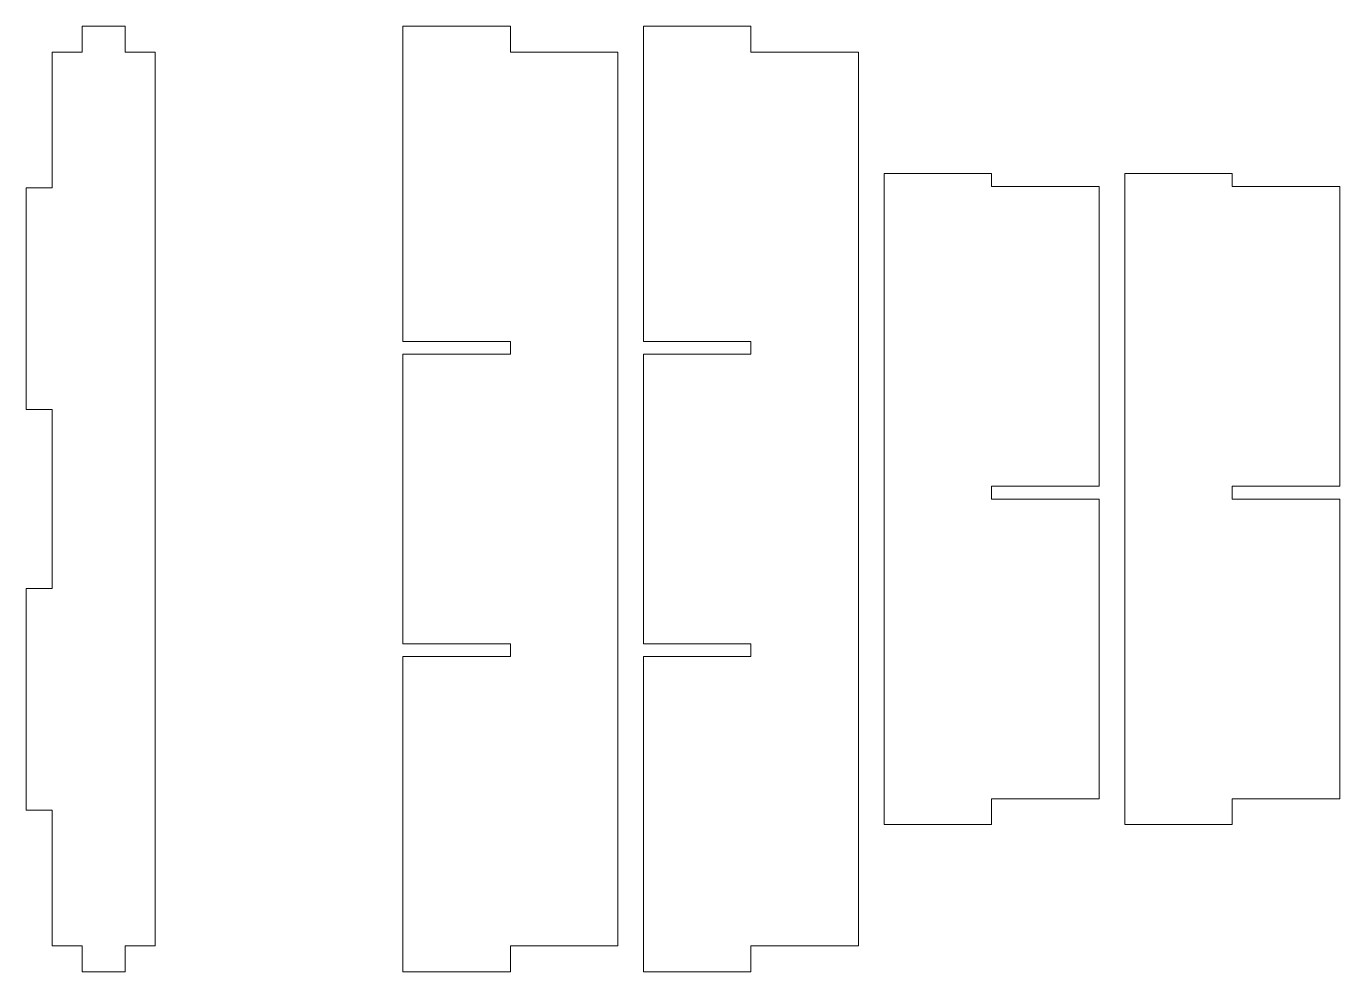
# Model space of a CAD drawing. Header units: millimetres. Extents: x -559 to 559, y -176 to 255.
# Drawn here: x 253.6 to 559.3, y -110 to 110 of the extents above; entities that cross this region are included whole.
import ezdxf

# ---------------------------------------------------------------- set-up
doc = ezdxf.new("R2010")
doc.units = ezdxf.units.MM
doc.header["$MEASUREMENT"] = 0
doc.layers.add('Camada 1', color=7, linetype='Continuous')

msp = doc.modelspace()

# ---------------------------------------------------------------- linework, layer by layer
at = {"layer": 'Camada 1', "color": 250, "lineweight": 20}
for points, knots in [([(253.622, 72.3999), (253.622, 72.3999), (253.622, 20.8), (253.622, 20.8), (253.622, 20.8), (253.622, 20.8), (259.622, 20.8), (259.622, 20.8), (259.622, 20.8), (259.622, 20.8), (259.622, -20.7999), (259.622, -20.7999), (259.622, -20.7999), (259.622, -20.7999), (253.622, -20.7999), (253.622, -20.7999), (253.622, -20.7999), (253.622, -20.7999), (253.622, -72.3999), (253.622, -72.3999), (253.622, -72.3999), (253.622, -72.3999), (259.622, -72.3999), (259.622, -72.3999), (259.622, -72.3999), (259.622, -72.3999), (259.622, -103.9998), (259.622, -103.9998), (259.622, -103.9998), (259.622, -103.9998), (266.622, -103.9998), (266.622, -103.9998), (266.622, -103.9998), (266.622, -103.9998), (266.622, -109.9998), (266.622, -109.9998), (266.622, -109.9998), (266.622, -109.9998), (276.622, -109.9998), (276.622, -109.9998), (276.622, -109.9998), (276.622, -109.9998), (276.622, -103.9998), (276.622, -103.9998), (276.622, -103.9998), (276.622, -103.9998), (283.622, -103.9998), (283.622, -103.9998), (283.622, -103.9998), (283.622, -103.9998), (283.622, 103.9999), (283.622, 103.9999), (283.622, 103.9999), (283.622, 103.9999), (276.622, 103.9999), (276.622, 103.9999), (276.622, 103.9999), (276.622, 103.9999), (276.622, 109.9999), (276.622, 109.9999), (276.622, 109.9999), (276.622, 109.9999), (266.622, 109.9999), (266.622, 109.9999), (266.622, 109.9999), (266.622, 109.9999), (266.622, 103.9999), (266.622, 103.9999), (266.622, 103.9999), (266.622, 103.9999), (259.622, 103.9999), (259.622, 103.9999), (259.622, 103.9999), (259.622, 103.9999), (259.622, 72.3999), (259.622, 72.3999), (259.622, 72.3999), (259.622, 72.3999), (253.622, 72.3999), (253.622, 72.3999)], [0, 0, 0, 0, 0.04761905, 0.04761905, 0.04761905, 0.04761905, 0.0952381, 0.0952381, 0.0952381, 0.0952381, 0.14285714, 0.14285714, 0.14285714, 0.14285714, 0.19047619, 0.19047619, 0.19047619, 0.19047619, 0.23809524, 0.23809524, 0.23809524, 0.23809524, 0.28571429, 0.28571429, 0.28571429, 0.28571429, 0.33333333, 0.33333333, 0.33333333, 0.33333333, 0.38095238, 0.38095238, 0.38095238, 0.38095238, 0.42857143, 0.42857143, 0.42857143, 0.42857143, 0.47619048, 0.47619048, 0.47619048, 0.47619048, 0.52380952, 0.52380952, 0.52380952, 0.52380952, 0.57142857, 0.57142857, 0.57142857, 0.57142857, 0.61904762, 0.61904762, 0.61904762, 0.61904762, 0.66666667, 0.66666667, 0.66666667, 0.66666667, 0.71428571, 0.71428571, 0.71428571, 0.71428571, 0.76190476, 0.76190476, 0.76190476, 0.76190476, 0.80952381, 0.80952381, 0.80952381, 0.80952381, 0.85714286, 0.85714286, 0.85714286, 0.85714286, 0.9047619, 0.9047619, 0.9047619, 0.9047619, 1, 1, 1, 1]), ([(366.2687, 103.9999), (366.2687, 103.9999), (391.2686, 103.9999), (391.2686, 103.9999), (391.2686, 103.9999), (391.2686, 103.9999), (391.2686, -103.9998), (391.2686, -103.9998), (391.2686, -103.9998), (391.2686, -103.9998), (366.2687, -103.9998), (366.2687, -103.9998), (366.2687, -103.9998), (366.2687, -103.9998), (366.2687, -109.9998), (366.2687, -109.9998), (366.2687, -109.9998), (366.2687, -109.9998), (341.2687, -109.9998), (341.2687, -109.9998), (341.2687, -109.9998), (341.2687, -109.9998), (341.2687, -36.6666), (341.2687, -36.6666), (341.2687, -36.6666), (341.2687, -36.6666), (366.2687, -36.6666), (366.2687, -36.6666), (366.2687, -36.6666), (366.2687, -36.6666), (366.2687, -33.6666), (366.2687, -33.6666), (366.2687, -33.6666), (366.2687, -33.6666), (341.2687, -33.6666), (341.2687, -33.6666), (341.2687, -33.6666), (341.2687, -33.6666), (341.2687, 33.6667), (341.2687, 33.6667), (341.2687, 33.6667), (341.2687, 33.6667), (366.2687, 33.6667), (366.2687, 33.6667), (366.2687, 33.6667), (366.2687, 33.6667), (366.2687, 36.6667), (366.2687, 36.6667), (366.2687, 36.6667), (366.2687, 36.6667), (341.2687, 36.6667), (341.2687, 36.6667), (341.2687, 36.6667), (341.2687, 36.6667), (341.2687, 109.9999), (341.2687, 109.9999), (341.2687, 109.9999), (341.2687, 109.9999), (366.2687, 109.9999), (366.2687, 109.9999), (366.2687, 109.9999), (366.2687, 109.9999), (366.2687, 103.9999), (366.2687, 103.9999)], [0, 0, 0, 0, 0.05882353, 0.05882353, 0.05882353, 0.05882353, 0.11764706, 0.11764706, 0.11764706, 0.11764706, 0.17647059, 0.17647059, 0.17647059, 0.17647059, 0.23529412, 0.23529412, 0.23529412, 0.23529412, 0.29411765, 0.29411765, 0.29411765, 0.29411765, 0.35294118, 0.35294118, 0.35294118, 0.35294118, 0.41176471, 0.41176471, 0.41176471, 0.41176471, 0.47058824, 0.47058824, 0.47058824, 0.47058824, 0.52941176, 0.52941176, 0.52941176, 0.52941176, 0.58823529, 0.58823529, 0.58823529, 0.58823529, 0.64705882, 0.64705882, 0.64705882, 0.64705882, 0.70588235, 0.70588235, 0.70588235, 0.70588235, 0.76470588, 0.76470588, 0.76470588, 0.76470588, 0.82352941, 0.82352941, 0.82352941, 0.82352941, 0.88235294, 0.88235294, 0.88235294, 0.88235294, 1, 1, 1, 1]), ([(422.2686, 103.9999), (422.2686, 103.9999), (447.2685, 103.9999), (447.2685, 103.9999), (447.2685, 103.9999), (447.2685, 103.9999), (447.2685, -103.9998), (447.2685, -103.9998), (447.2685, -103.9998), (447.2685, -103.9998), (422.2686, -103.9998), (422.2686, -103.9998), (422.2686, -103.9998), (422.2686, -103.9998), (422.2686, -109.9998), (422.2686, -109.9998), (422.2686, -109.9998), (422.2686, -109.9998), (397.2686, -109.9998), (397.2686, -109.9998), (397.2686, -109.9998), (397.2686, -109.9998), (397.2686, -36.6666), (397.2686, -36.6666), (397.2686, -36.6666), (397.2686, -36.6666), (422.2686, -36.6666), (422.2686, -36.6666), (422.2686, -36.6666), (422.2686, -36.6666), (422.2686, -33.6666), (422.2686, -33.6666), (422.2686, -33.6666), (422.2686, -33.6666), (397.2686, -33.6666), (397.2686, -33.6666), (397.2686, -33.6666), (397.2686, -33.6666), (397.2686, 33.6667), (397.2686, 33.6667), (397.2686, 33.6667), (397.2686, 33.6667), (422.2686, 33.6667), (422.2686, 33.6667), (422.2686, 33.6667), (422.2686, 33.6667), (422.2686, 36.6667), (422.2686, 36.6667), (422.2686, 36.6667), (422.2686, 36.6667), (397.2686, 36.6667), (397.2686, 36.6667), (397.2686, 36.6667), (397.2686, 36.6667), (397.2686, 109.9999), (397.2686, 109.9999), (397.2686, 109.9999), (397.2686, 109.9999), (422.2686, 109.9999), (422.2686, 109.9999), (422.2686, 109.9999), (422.2686, 109.9999), (422.2686, 103.9999), (422.2686, 103.9999)], [0, 0, 0, 0, 0.05882353, 0.05882353, 0.05882353, 0.05882353, 0.11764706, 0.11764706, 0.11764706, 0.11764706, 0.17647059, 0.17647059, 0.17647059, 0.17647059, 0.23529412, 0.23529412, 0.23529412, 0.23529412, 0.29411765, 0.29411765, 0.29411765, 0.29411765, 0.35294118, 0.35294118, 0.35294118, 0.35294118, 0.41176471, 0.41176471, 0.41176471, 0.41176471, 0.47058824, 0.47058824, 0.47058824, 0.47058824, 0.52941176, 0.52941176, 0.52941176, 0.52941176, 0.58823529, 0.58823529, 0.58823529, 0.58823529, 0.64705882, 0.64705882, 0.64705882, 0.64705882, 0.70588235, 0.70588235, 0.70588235, 0.70588235, 0.76470588, 0.76470588, 0.76470588, 0.76470588, 0.82352941, 0.82352941, 0.82352941, 0.82352941, 0.88235294, 0.88235294, 0.88235294, 0.88235294, 1, 1, 1, 1]), ([(478.2685, 0), (478.2685, 0), (503.2685, 0), (503.2685, 0), (503.2685, 0), (503.2685, 0), (503.2685, -69.75), (503.2685, -69.75), (503.2685, -69.75), (503.2685, -69.75), (478.2685, -69.75), (478.2685, -69.75), (478.2685, -69.75), (478.2685, -69.75), (478.2685, -75.75), (478.2685, -75.75), (478.2685, -75.75), (478.2685, -75.75), (453.2685, -75.75), (453.2685, -75.75), (453.2685, -75.75), (453.2685, -75.75), (453.2685, 75.75), (453.2685, 75.75), (453.2685, 75.75), (453.2685, 75.75), (478.2685, 75.75), (478.2685, 75.75), (478.2685, 75.75), (478.2685, 75.75), (478.2685, 72.75), (478.2685, 72.75), (478.2685, 72.75), (478.2685, 72.75), (503.2685, 72.75), (503.2685, 72.75), (503.2685, 72.75), (503.2685, 72.75), (503.2685, 3), (503.2685, 3), (503.2685, 3), (503.2685, 3), (478.2685, 3), (478.2685, 3), (478.2685, 3), (478.2685, 3), (478.2685, 0), (478.2685, 0)], [0, 0, 0, 0, 0.07692308, 0.07692308, 0.07692308, 0.07692308, 0.15384615, 0.15384615, 0.15384615, 0.15384615, 0.23076923, 0.23076923, 0.23076923, 0.23076923, 0.30769231, 0.30769231, 0.30769231, 0.30769231, 0.38461538, 0.38461538, 0.38461538, 0.38461538, 0.46153846, 0.46153846, 0.46153846, 0.46153846, 0.53846154, 0.53846154, 0.53846154, 0.53846154, 0.61538462, 0.61538462, 0.61538462, 0.61538462, 0.69230769, 0.69230769, 0.69230769, 0.69230769, 0.76923077, 0.76923077, 0.76923077, 0.76923077, 0.84615385, 0.84615385, 0.84615385, 0.84615385, 1, 1, 1, 1]), ([(534.2685, 0), (534.2685, 0), (559.2685, 0), (559.2685, 0), (559.2685, 0), (559.2685, 0), (559.2685, -69.75), (559.2685, -69.75), (559.2685, -69.75), (559.2685, -69.75), (534.2685, -69.75), (534.2685, -69.75), (534.2685, -69.75), (534.2685, -69.75), (534.2685, -75.75), (534.2685, -75.75), (534.2685, -75.75), (534.2685, -75.75), (509.2685, -75.75), (509.2685, -75.75), (509.2685, -75.75), (509.2685, -75.75), (509.2685, 75.75), (509.2685, 75.75), (509.2685, 75.75), (509.2685, 75.75), (534.2685, 75.75), (534.2685, 75.75), (534.2685, 75.75), (534.2685, 75.75), (534.2685, 72.75), (534.2685, 72.75), (534.2685, 72.75), (534.2685, 72.75), (559.2685, 72.75), (559.2685, 72.75), (559.2685, 72.75), (559.2685, 72.75), (559.2685, 3), (559.2685, 3), (559.2685, 3), (559.2685, 3), (534.2685, 3), (534.2685, 3), (534.2685, 3), (534.2685, 3), (534.2685, 0), (534.2685, 0)], [0, 0, 0, 0, 0.07692308, 0.07692308, 0.07692308, 0.07692308, 0.15384615, 0.15384615, 0.15384615, 0.15384615, 0.23076923, 0.23076923, 0.23076923, 0.23076923, 0.30769231, 0.30769231, 0.30769231, 0.30769231, 0.38461538, 0.38461538, 0.38461538, 0.38461538, 0.46153846, 0.46153846, 0.46153846, 0.46153846, 0.53846154, 0.53846154, 0.53846154, 0.53846154, 0.61538462, 0.61538462, 0.61538462, 0.61538462, 0.69230769, 0.69230769, 0.69230769, 0.69230769, 0.76923077, 0.76923077, 0.76923077, 0.76923077, 0.84615385, 0.84615385, 0.84615385, 0.84615385, 1, 1, 1, 1])]:
    msp.add_open_spline(points, degree=3, knots=knots, dxfattribs=at)

doc.saveas('drawing.dxf')
